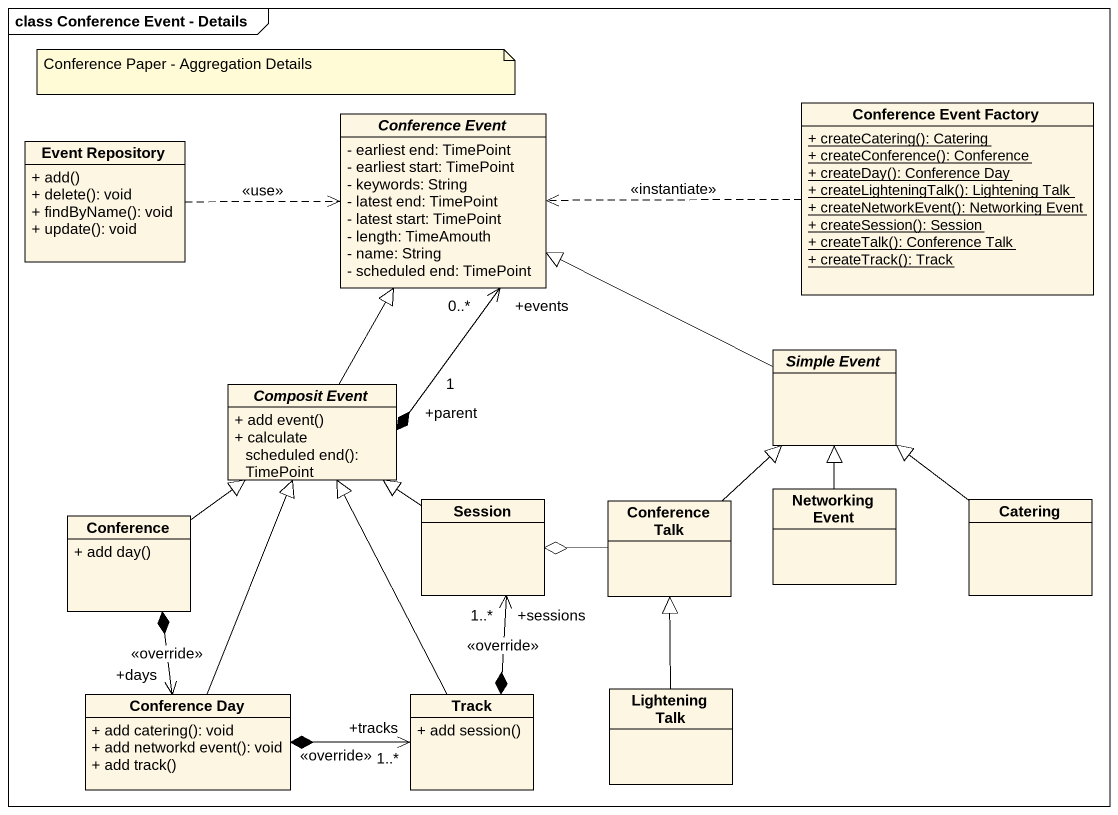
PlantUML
@startuml
mainframe class Conference Event - Details
hide circle
hide empty members
skinparam classAttributeIconSize 0
abstract class "Conference Event" as Conference_Event {
  - earliest end: TimePoint
  - earliest start: TimePoint
  - keywords: String
  - latest end: TimePoint
  - latest start: TimePoint
  - length: TimeAmouth
  - name: String
  - scheduled end: TimePoint
}
class "Conference Event Factory" as Conference_Event_Factory {
  {static} + createCatering(): Catering
  {static} + createConference(): Conference
  {static} + createDay(): Conference Day
  {static} + createLighteningTalk(): Lightening Talk
  {static} + createNetworkEvent(): Networking Event
  {static} + createSession(): Session
  {static} + createTalk(): Conference Talk
  {static} + createTrack(): Track
}
class "Event Repository" as Event_Repository {
  + add()
  + delete(): void
  + findByName(): void
  + update(): void
}
abstract class "Simple Event" as Simple_Event
abstract class "Composit Event" as Composit_Event {
  + add event()
  + calculate scheduled end(): TimePoint
}
class "Networking Event" as Networking_Event
class Conference {
  + add day()
}
class Session
class "Conference Talk" as Conference_Talk
class Catering
class "Conference Day" as Conference_Day {
  + add catering(): void
  + add networkd event(): void
  + add track()
}
class Track {
  + add session()
}
class "Lightening Talk" as Lightening_Talk
Conference_Event "+events\n0..*" <--* "+parent\n1" Composit_Event
Conference_Event_Factory .left.> Conference_Event : <<instantiate>>
Event_Repository .right.> Conference_Event : <<use>>
Simple_Event -left-|> Conference_Event
Composit_Event -up-|> Conference_Event
Networking_Event -up-|> Simple_Event
Conference -up-|> Composit_Event
Session -up-|> Composit_Event
Session "+sessions\n1..*" <--* Track : <<override>>
Conference_Talk -up-|> Simple_Event
Conference_Talk -left-o Session
Catering -up-|> Simple_Event
Conference_Day -up-|> Composit_Event
Conference_Day "+days" <-up-* Conference : <<override>>
Track -up-|> Composit_Event
Track "+tracks\n1..*" <-left-* Conference_Day : <<override>>
Lightening_Talk -up-|> Conference_Talk
note as N1
  Conference Paper - Aggregation Details
end note
@enduml
